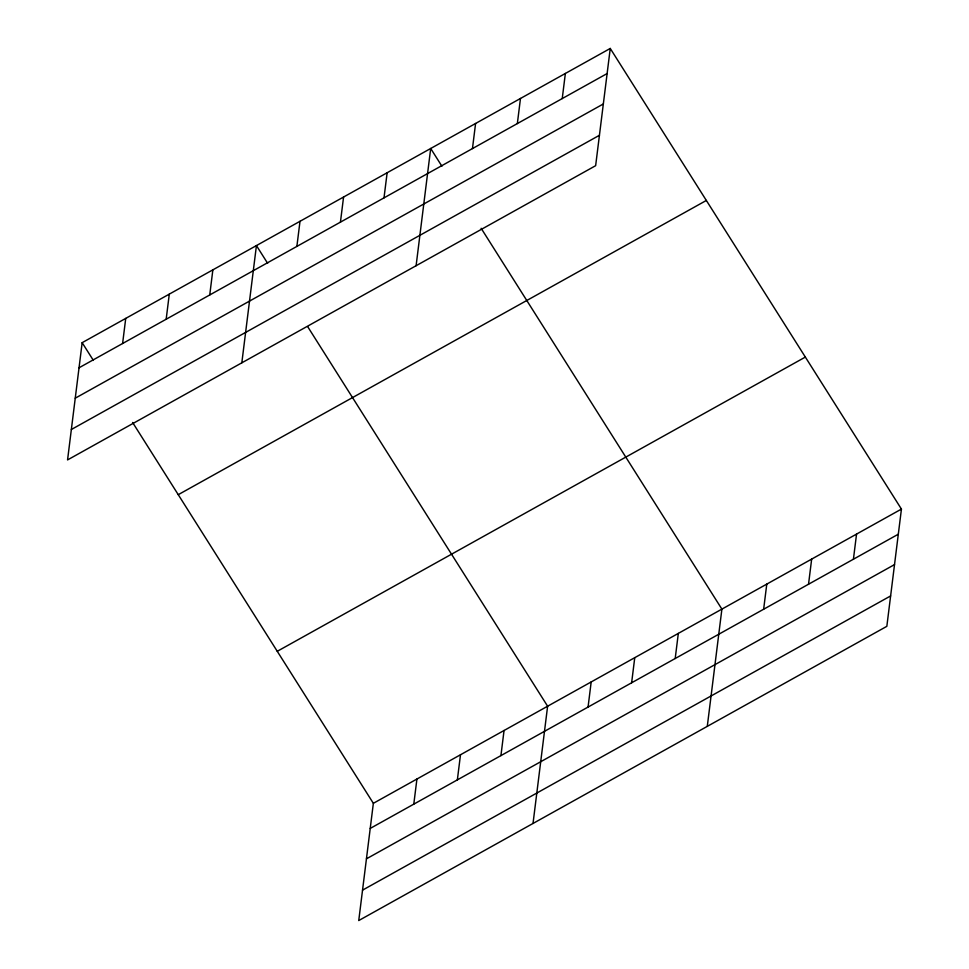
<?xml version="1.0" encoding="UTF-8"?>
<svg xmlns="http://www.w3.org/2000/svg" width="969" height="969" viewBox="0 0 969 969"><rect width="100%" height="100%" fill="white"/><g stroke="black" fill="none" stroke-linecap="round" stroke-linejoin="round"><path stroke-width="1.45" d="M82.159 342.675L67.564 459.912L595.644 165.687L610.252 48.45L82.159 342.675L93.375 360.407M122.603 343.511L125.728 318.401M166.171 319.237L169.296 294.128M209.74 294.964L212.865 269.854M241.826 362.818L256.434 245.581L267.638 263.314M296.877 246.417L300.002 221.307M340.434 222.143L343.571 197.034M384.003 197.87L387.14 172.761M416.101 265.724L430.696 148.487L441.912 166.22M132.608 422.472L373.356 803.313L358.748 920.55L886.841 626.325L901.436 509.088L610.252 48.45M472.46 148.584L475.585 123.475M413.787 804.149L416.924 779.04M517.349 123.584L520.474 98.463M457.356 779.875L460.493 754.766M562.238 98.572L565.363 73.462M500.925 755.602L504.05 730.493M533.023 823.456L547.618 706.219L307.682 326.65M588.062 707.055L591.187 681.946M631.631 682.782L634.756 657.672M675.199 658.508L678.324 633.399M707.285 726.362L721.893 609.126L481.145 228.296M763.645 609.235L766.782 584.113M808.534 584.222L811.659 559.113M853.423 559.21L856.548 534.101M79.034 367.784L607.127 73.559M75.255 398.186L603.336 103.962M71.343 429.509L599.436 135.285M178.26 494.674L706.34 200.462M277.255 651.301L805.348 357.077M373.356 803.313L901.436 509.088M370.231 828.422L898.311 534.21M366.439 858.825L894.52 564.6M362.539 890.148L890.62 595.935"/></g></svg>
